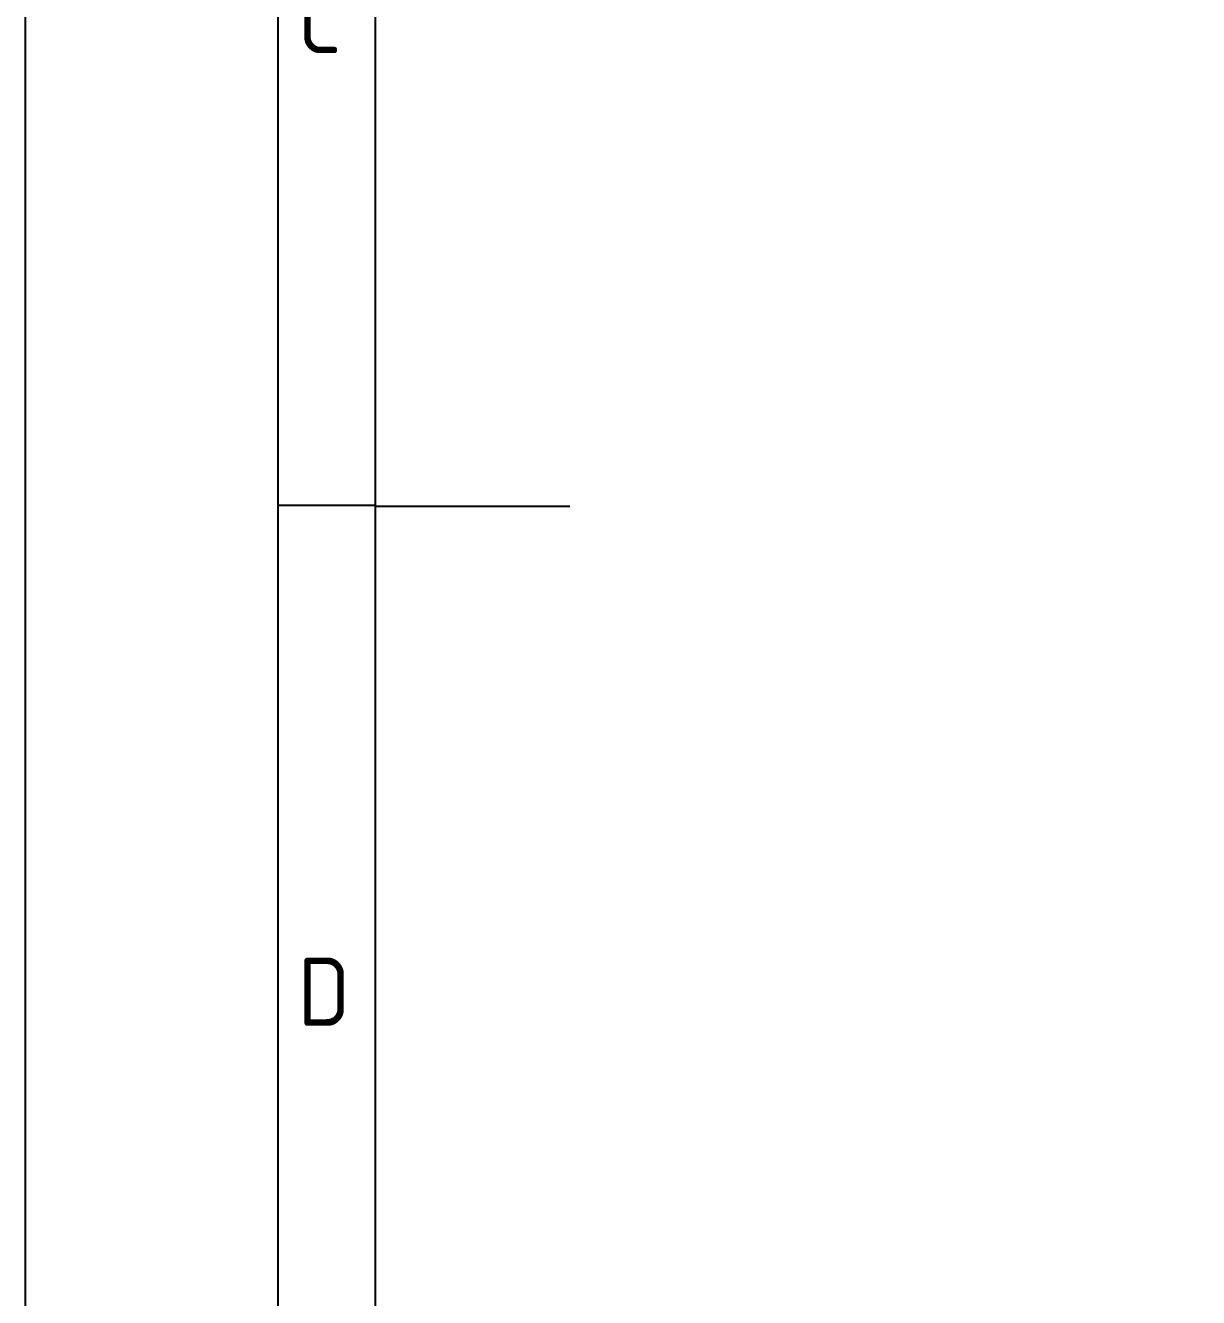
# Model space of a CAD drawing. Header units: inches. Extents: x 9 to 429, y 10 to 307.
# Drawn here: x 8.5 to 68.9, y 117.4 to 182.8 of the extents above; entities that cross this region are included whole.
import ezdxf

# ---------------------------------------------------------------- set-up
doc = ezdxf.new("R2010")
doc.units = ezdxf.units.IN
doc.header["$MEASUREMENT"] = 0
doc.layers.add('035', color=5, linetype='Continuous')
doc.layers.add('07', color=7, linetype='Continuous')
doc.styles.add('ISO Proportional', font='isocp.shx')

# ---------------------------------------------------------------- blocks, each defined once
blk = doc.blocks.new('IEC_border_a3')
at = {"layer": '035'}
blk.add_line((17.983, 148.538), (13, 148.538), dxfattribs=at)
for points in [[(0, 297), (420, 297), (420, 0), (0, 0)], [(18, 287), (410, 287), (410, 10), (18, 10)]]:
    blk.add_lwpolyline(points, close=True, dxfattribs=at)
at = {"layer": '07'}
blk.add_line((18, 148.5), (28, 148.5), dxfattribs=at)
blk.add_lwpolyline([(13, 292), (415, 292), (415, 5), (13, 5)], close=True, dxfattribs=at)
at = {"layer": '035', "style": 'ISO Proportional'}
for s, p in [('C', (14, 171.792)), ('D', (14, 121.792))]:
    blk.add_text(s, height=3.5, dxfattribs=at).set_placement(p)

msp = doc.modelspace()

# ---------------------------------------------------------------- block references
msp.add_blockref('IEC_border_a3', (8.53, 9.566))

doc.saveas('drawing.dxf')
